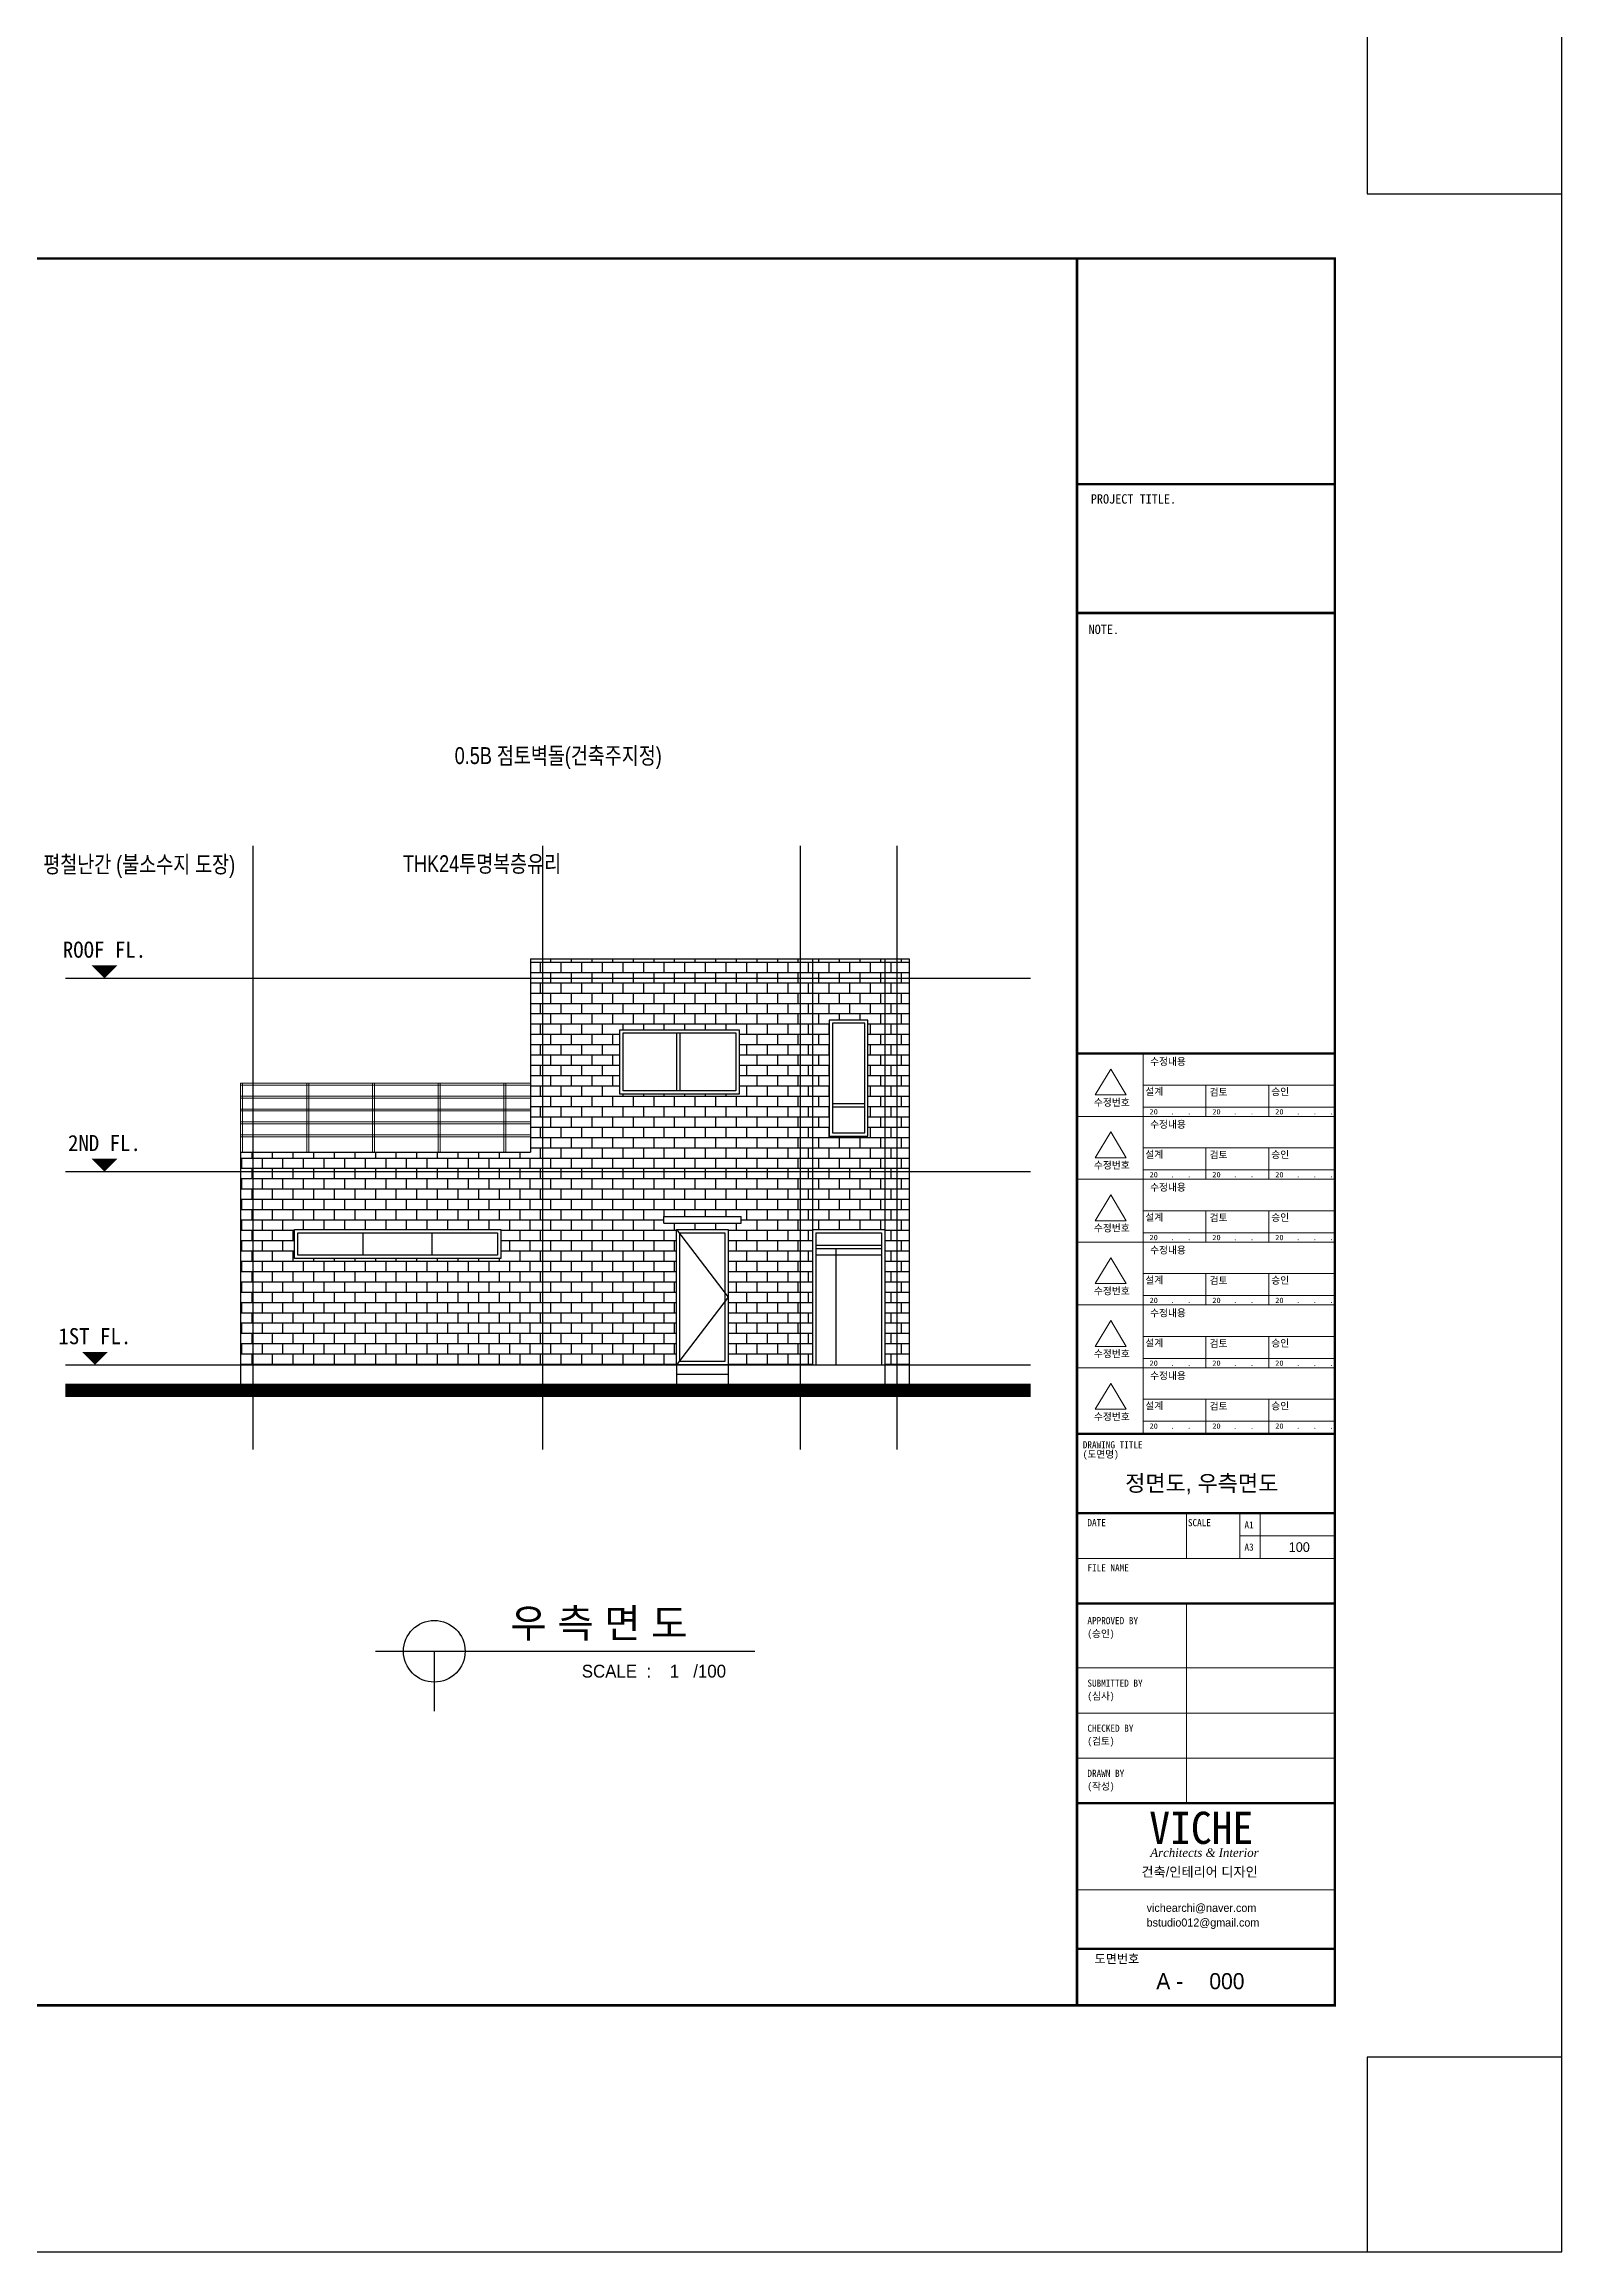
# Model space of a CAD drawing. Header units: millimetres. Extents: x 2237537 to 2823092, y 532110 to 734861.
# Drawn here: x 2377933 to 2401492, y 664947 to 699204 of the extents above; entities that cross this region are included whole.
import ezdxf
from ezdxf.enums import TextEntityAlignment as Align
from ezdxf.lldxf.tags import DXFTag

# ---------------------------------------------------------------- set-up
doc = ezdxf.new("R2010")
doc.units = ezdxf.units.MM
doc.header["$LTSCALE"] = 300
doc.header["$MEASUREMENT"] = 0
doc.layers.get('0').update_dxf_attribs({"lineweight": 0})
for name, color, linetype in [('2', 2, 'Continuous'), ('5HAT', 5, 'Continuous'), ("A'_6ELE", 6, 'Continuous'), ('A-SHT', 9, 'Continuous'), ('BOX-T1', 3, 'Continuous'), ('BOX-T2', 4, 'Continuous'), ('CEN', 1, 'CEN'), ('COL', 2, 'Continuous'), ('FORM', 4, 'Continuous'), ('RXANNOT', 6, 'Continuous'), ('RXSBTXT', 6, 'Continuous'), ('RXSYMBOL', 7, 'Continuous'), ('TEX', 3, 'Continuous'), ('WID', 4, 'Continuous'), ('도면층4', 3, 'Continuous')]:
    doc.layers.add(name, color=color, linetype=linetype)
doc.layers.add('마감', color=154, linetype='Continuous', lineweight=9)
doc.styles.add('box3', font='Expo M.ttf')
doc.styles.add('box4', font='GulimChe.ttf')
doc.styles.add('doul2', font='TIMESI.TTF')
doc.styles.get("Standard").update_dxf_attribs({"font": 'Expo M.ttf'})
doc.styles.add('STYLE1', font='DotumChe.ttf')
doc.styles.add('굴림체', font='GulimChe.ttf')
doc.styles.add('주열', font='Dotum.ttf')
doc.styles.add('타이틀', font='H2HDRM.TTF')
doc.styles.add('휴먼세엑스포', font='Dotum.ttf')
tags = doc.linetypes.add('CEN', pattern=[62, 60, -1, 0, -1]).pattern_tags.tags
tags[10:11] = [DXFTag(74, 4), DXFTag(75, 0), DXFTag(340, '0'), DXFTag(46, 1.0), DXFTag(50, 0.0), DXFTag(44, 0.0), DXFTag(45, 0.0)]
tags[8:9] = [DXFTag(74, 4), DXFTag(75, 0), DXFTag(340, '0'), DXFTag(46, 1.0), DXFTag(50, 0.0), DXFTag(44, 0.0), DXFTag(45, 0.0)]
tags[6:7] = [DXFTag(74, 4), DXFTag(75, 0), DXFTag(340, '0'), DXFTag(46, 1.0), DXFTag(50, 0.0), DXFTag(44, 0.0), DXFTag(45, 0.0)]
tags[4:5] = [DXFTag(74, 4), DXFTag(75, 0), DXFTag(340, '0'), DXFTag(46, 1.0), DXFTag(50, 0.0), DXFTag(44, 0.0), DXFTag(45, 0.0)]
pattern_1 = [(0, (-171160, 4e-08), (0, 160), []), (90, (-171160, 4e-08), (-160, 160), [160, -160])]

# ---------------------------------------------------------------- blocks, each defined once
blk = doc.blocks.new('FORM')
for p, q in [((156736, 34982), (156736, 34282)), ((157563, 34982), (157563, 34282)), ((157883, 34982), (157883, 34282)), ((157563, 34632), (159038, 34632)), ((155038, 34282), (159038, 34282)), ((156736, 33582), (156736, 30482)), ((155038, 32582), (159038, 32582)), ((155038, 31882), (159038, 31882)), ((155038, 31182), (159038, 31182))]:
    blk.add_line(p, q)
for points in [[(155561, 41874), (155320, 41473), (155801, 41473), (155561, 41874)], [(156063, 42115), (156063, 41140)], [(156063, 41627), (159038, 41627)], [(157039, 41627), (157039, 41140)], [(158014, 41627), (158014, 41140)], [(155038, 41140), (159038, 41140)], [(155038, 41140), (159038, 41140)], [(156063, 41286), (159038, 41286)], [(156063, 41140), (156063, 40164)], [(155561, 40899), (155320, 40497), (155801, 40497), (155561, 40899)], [(156063, 40652), (159038, 40652)], [(157039, 40652), (157039, 40164)], [(158014, 40652), (158014, 40164)], [(155038, 40164), (159038, 40164)], [(155038, 40164), (159038, 40164)], [(156063, 40311), (159038, 40311)], [(156063, 40164), (156063, 39189)], [(155561, 39924), (155320, 39522), (155801, 39522), (155561, 39924)], [(156063, 39677), (159038, 39677)], [(157039, 39677), (157039, 39189)], [(158014, 39677), (158014, 39189)], [(155038, 39189), (159038, 39189)], [(155038, 39189), (159038, 39189)], [(156063, 39335), (159038, 39335)], [(156063, 39189), (156063, 38214)], [(155561, 38948), (155320, 38547), (155801, 38547), (155561, 38948)], [(156063, 38702), (159038, 38702)], [(157039, 38702), (157039, 38214)], [(158014, 38702), (158014, 38214)], [(155038, 38214), (159038, 38214)], [(155038, 38214), (159038, 38214)], [(156063, 38360), (159038, 38360)], [(156063, 38214), (156063, 37239)], [(155561, 37973), (155320, 37571), (155801, 37571), (155561, 37973)], [(156063, 37726), (159038, 37726)], [(157039, 37726), (157039, 37239)], [(158014, 37726), (158014, 37239)], [(156063, 37385), (159038, 37385)], [(155038, 37239), (159038, 37239)], [(155038, 37239), (159038, 37239)], [(156063, 37239), (156063, 36213)], [(155561, 36998), (155320, 36596), (155801, 36596), (155561, 36998)], [(156063, 36751), (159038, 36751)], [(157039, 36751), (157039, 36213)], [(158014, 36751), (158014, 36213)], [(156063, 36410), (159038, 36410)], [(155038, 29140), (159038, 29140)]]:
    blk.add_lwpolyline(points)
at = {"layer": 'A-SHT'}
blk.add_lwpolyline([(157038, 42115), (159038, 42115)], dxfattribs=at)
at = {"layer": 'FORM', "flags": 128}
blk.add_lwpolyline([(162564, 26543), (159542, 26543), (159542, 23521), (162564, 23521), (162564, 58478), (159542, 58478), (159542, 55456), (162564, 55456), (162564, 58478), (115719, 58478), (115719, 55456), (118742, 55456), (118742, 58478), (115719, 58478), (115719, 23521), (118742, 23521), (118742, 26543), (115719, 26543), (115719, 23521), (162564, 23521)], dxfattribs=at)
at = {"layer": 'FORM', "const_width": 37.8}
blk.add_lwpolyline([(120245, 27347), (120245, 54452), (159038, 54452), (159038, 27347)], close=True, dxfattribs=at)
at = {"layer": 'FORM'}
for points, const_width in [([(159038, 50952), (155038, 50952)], 37.5), ([(159038, 48952), (155038, 48952)], 37.5), ([(155038, 42115), (159038, 42115)], 37.5), ([(155038, 36213), (159038, 36213)], 37.5), ([(155038, 34982), (159038, 34982)], 37.5), ([(155038, 33582), (159038, 33582)], 37.1), ([(155038, 30482), (159038, 30482)], 37.1), ([(155038, 28225), (159038, 28225)], 37.5)]:
    blk.add_lwpolyline(points, dxfattribs=dict(at, const_width=const_width))
at = {"layer": 'BOX-T2', "style": 'box4'}
for s, height, p in [('PROJECT TITLE.', 146.29, (155914, 50649)), ('NOTE.', 146.3, (155454, 48625))]:
    blk.add_text(s, height=height, dxfattribs=at).set_placement(p, align=Align.CENTER)
for s, height, p in [('수정내용', 110.6, (156172, 41937)), ('설계', 110.6, (156098, 41472)), ('검토', 110.6, (157097, 41464)), ('승인', 110.6, (158054, 41468)), ('수정번호', 110.6, (155301, 41303)), ('20   .   .   .', 82.9, (156163, 41171)), ('20   .   .   .', 82.9, (157138, 41171)), ('20   .   .   .', 82.9, (158114, 41171)), ('수정내용', 110.6, (156172, 40962)), ('수정번호', 110.6, (155301, 40328)), ('설계', 110.6, (156098, 40496)), ('검토', 110.6, (157097, 40488)), ('승인', 110.6, (158054, 40493)), ('20   .   .   .', 82.9, (156163, 40195)), ('수정내용', 110.6, (156172, 39986)), ('20   .   .   .', 82.9, (157138, 40195)), ('20   .   .   .', 82.9, (158114, 40195)), ('수정번호', 110.6, (155301, 39353)), ('설계', 110.6, (156098, 39521)), ('검토', 110.6, (157097, 39513)), ('승인', 110.6, (158054, 39518)), ('20   .   .   .', 82.9, (156163, 39220)), ('수정내용', 110.6, (156172, 39011)), ('20   .   .   .', 82.9, (157138, 39220)), ('20   .   .   .', 82.9, (158114, 39220)), ('수정번호', 110.6, (155301, 38377)), ('설계', 110.6, (156098, 38546)), ('검토', 110.6, (157097, 38538)), ('승인', 110.6, (158054, 38542)), ('20   .   .   .', 82.9, (156163, 38245)), ('수정내용', 110.6, (156172, 38036)), ('20   .   .   .', 82.9, (157138, 38245)), ('20   .   .   .', 82.9, (158114, 38245)), ('설계', 110.6, (156098, 37571)), ('검토', 110.6, (157097, 37563)), ('승인', 110.6, (158054, 37567)), ('수정번호', 110.6, (155301, 37402)), ('20   .   .   .', 82.9, (156163, 37270)), ('20   .   .   .', 82.9, (157138, 37270)), ('20   .   .   .', 82.9, (158114, 37270)), ('수정내용', 110.6, (156172, 37061)), ('설계', 110.6, (156098, 36595)), ('검토', 110.6, (157097, 36587)), ('승인', 110.6, (158054, 36592)), ('수정번호', 110.6, (155301, 36427)), ('20   .   .   .', 82.9, (156163, 36294)), ('20   .   .   .', 82.9, (157138, 36294)), ('20   .   .   .', 82.9, (158114, 36294)), ('DRAWING TITLE', 110.59, (155127, 35989)), ('(도면명)', 110.6, (155127, 35843)), ('DATE', 110.6, (155199, 34781)), ('SCALE', 110.6, (156759, 34781)), ('A1', 110.6, (157637, 34746)), ('A3', 110.6, (157637, 34402)), ('FILE NAME', 110.6, (155199, 34081)), ('APPROVED BY', 110.59, (155199, 33260)), ('(승인)', 110.6, (155199, 33060)), ('SUBMITTED BY', 110.59, (155199, 32291)), ('(심사)', 110.6, (155199, 32091)), ('CHECKED BY', 110.6, (155199, 31591)), ('(검토)', 110.6, (155199, 31391)), ('DRAWN BY', 110.6, (155199, 30891)), ('(작성)', 110.6, (155199, 30691)), ('도면번호', 138.3, (155310, 28000))]:
    blk.add_text(s, height=height, dxfattribs=at).set_placement(p)

msp = doc.modelspace()

# ---------------------------------------------------------------- hatches: boundary and pattern name
at = {"layer": '2'}
h = msp.add_hatch(dxfattribs=at)
h.set_pattern_fill('AR-B816', color=1, scale=20)
h.set_pattern_definition(pattern_1)
h.paths.add_polyline_path([(2387750.7, 678710.6), (2387750.7, 680810.6), (2388550.7, 680810.6), (2388550.7, 678710.6), (2389860.5, 678710.6), (2389860.5, 685010.6), (2387354.6, 685010.6), (2387354.6, 683910.6), (2388720.5, 683910.6), (2388720.5, 682910.6), (2386870.5, 682910.6), (2386870.5, 683910.6), (2387354.6, 683910.6), (2387354.6, 685010.6), (2385480.5, 685010.6), (2385480.5, 682010.6), (2380980.5, 682010.6), (2380980.5, 678710.6)])
h.paths.add_polyline_path([(2385020.5, 680360.6), (2381820.5, 680360.6), (2381820.5, 680810.6), (2385020.5, 680810.6)], flags=16)
h.paths.add_polyline_path([(2384970.5, 680410.6), (2381870.5, 680410.6), (2381870.5, 680760.6), (2384970.5, 680760.6)], flags=0)
h.paths.add_polyline_path([(2387550.7, 680910.6), (2387550.7, 681010.6), (2388750.7, 681010.6), (2388750.7, 680910.6)], flags=16)
at = {"layer": '5HAT'}
h = msp.add_hatch(dxfattribs=at)
h.set_pattern_fill('AR-B816', color=256, scale=20)
h.set_pattern_definition(pattern_1)
h.paths.add_polyline_path([(2391360.5, 685010.6), (2390980.5, 685010.6), (2390980.5, 678710.6), (2391360.5, 678710.6)])
h.paths.add_polyline_path([(2390980.5, 685010.6), (2389860.5, 685010.6), (2389860.5, 680810.6), (2390980.5, 680810.6)])
h.paths.add_polyline_path([(2390720.5, 684060.6), (2390720.5, 682260.6), (2390120.5, 682260.6), (2390120.5, 684060.6)], flags=16)
h.paths.add_polyline_path([(2390670.5, 684010.6), (2390670.5, 682310.6), (2390170.5, 682310.6), (2390170.5, 684010.6)], flags=0)

# ---------------------------------------------------------------- linework, layer by layer
at = {"const_width": 200}
msp.add_lwpolyline([(2378264.2, 678311.3), (2393244.3, 678311.3)], dxfattribs=at)
at = {"layer": '2'}
for p, q in [((2385480.5, 685010.6), (2385480.5, 682010.6)), ((2385480.5, 685010.6), (2389860.5, 685010.6)), ((2389860.5, 685010.6), (2389860.5, 678710.6)), ((2380980.5, 682010.6), (2380980.5, 678410.6)), ((2380980.5, 682010.6), (2385480.5, 682010.6)), ((2387550.7, 681010.6), (2388750.7, 681010.6)), ((2387550.7, 680910.6), (2387550.7, 681010.6)), ((2387550.7, 680910.6), (2388750.7, 680910.6)), ((2388750.7, 680910.6), (2388750.7, 681010.6)), ((2389860.5, 680810.6), (2390980.5, 680810.6)), ((2383077.7, 674266), (2388966.7, 674266)), ((2383989.3, 674266), (2383989.3, 673334.5))]:
    msp.add_line(p, q, dxfattribs=at)
for points in [[(2386870.5, 682910.6), (2386870.5, 683910.6), (2388720.5, 683910.6), (2388720.5, 682910.6)], [(2381820.5, 680360.6), (2381820.5, 680810.6), (2385020.5, 680810.6), (2385020.5, 680360.6)], [(2387750.7, 680810.6), (2388550.7, 680810.6), (2388550.7, 678710.6), (2387750.7, 678710.6)]]:
    msp.add_lwpolyline(points, close=True, dxfattribs=at)
msp.add_circle((2383989.3, 674266), 479.1, dxfattribs=at)
at = {"layer": "A'_6ELE"}
for p, q in [((2389860.5, 685010.6), (2391360.5, 685010.6)), ((2390980.5, 685010.6), (2390980.5, 678311.3)), ((2391360.5, 685010.6), (2391360.5, 678410.6)), ((2390670.5, 682760.6), (2390170.5, 682760.6)), ((2390670.5, 682710.6), (2390170.5, 682710.6)), ((2390930.5, 680560.6), (2389910.5, 680560.6)), ((2390930.5, 680510.6), (2389910.5, 680510.6)), ((2390930.5, 680410.6), (2389910.5, 680410.6)), ((2390220.8, 680510.6), (2390220.8, 678710.6)), ((2389860.5, 678710.6), (2391360.5, 678710.6))]:
    msp.add_line(p, q, dxfattribs=at)
for points in [[(2390720.5, 682260.6), (2390720.5, 684060.6), (2390120.5, 684060.6), (2390120.5, 682260.6)], [(2390670.5, 682310.6), (2390670.5, 684010.6), (2390170.5, 684010.6), (2390170.5, 682310.6)]]:
    msp.add_lwpolyline(points, close=True, dxfattribs=at)
at = {"layer": 'CEN'}
for p, q in [((2381170.5, 686764.1), (2381170.5, 677399.1)), ((2385670.5, 686764.1), (2385670.5, 677399.1)), ((2389670.5, 686764.1), (2389670.5, 677399.1)), ((2391170.5, 686764.1), (2391170.5, 677399.1)), ((2378264.2, 684710.6), (2393244.3, 684710.6)), ((2378264.2, 681710.6), (2393244.3, 681710.6)), ((2387750.7, 680810.6), (2388550.7, 679760.6)), ((2388550.7, 679760.6), (2387750.7, 678710.6)), ((2378264.2, 678710.6), (2393244.3, 678710.6)), ((2378264.2, 678410.6), (2393244.3, 678410.6))]:
    msp.add_line(p, q, dxfattribs=at)
at = {"layer": 'FORM', "const_width": 37.5}
msp.add_lwpolyline([(2393966.3, 668772.5), (2393966.3, 695877.7)], dxfattribs=at)
at = {"layer": 'RXANNOT', "color": 7}
for points in [[(2388969.7, 682130.2, 0, 88.9, 0), (2388969.7, 682416.7, 0, 0, 0), (2388969.7, 688145.4, 0, 0, 0), (2387694.1, 688145.4, 0, 0, 0)], [(2382342, 682880.6, 0, 88.9, 0), (2382342, 683167.1, 0, 0, 0), (2382342, 686485.6, 0, 0, 0), (2381066.5, 686485.6, 0, 0, 0)], [(2387354.6, 683302.6, 0, 88.9, 0), (2387354.6, 683589.1, 0, 0, 0), (2387354.6, 686485.6, 0, 0, 0), (2386079.1, 686485.6, 0, 0, 0)]]:
    msp.add_lwpolyline(points, format="xyseb", dxfattribs=at)
at = {"layer": 'RXSYMBOL'}
for points in [[(2378669.6, 684908, 0), (2378869.6, 684708, 0), (2379069.6, 684908, 0)], [(2378669.6, 681908, 0), (2378869.6, 681708, 0), (2379069.6, 681908, 0)], [(2378520.3, 678910.6, 0), (2378720.3, 678710.6, 0), (2378920.3, 678910.6, 0)]]:
    msp.add_solid(points, dxfattribs=at)
at = {"layer": 'WID'}
for p, q in [((2387748.6, 683860.6), (2387748.6, 682960.6)), ((2387798.6, 683860.6), (2387798.6, 682960.6)), ((2382887.2, 680410.6), (2382887.2, 680760.6)), ((2383953.9, 680410.6), (2383953.9, 680760.6)), ((2389910.5, 680760.6), (2390930.5, 680760.6)), ((2389910.5, 680760.6), (2389910.5, 678710.6)), ((2390930.5, 680760.6), (2390930.5, 678710.6)), ((2380980.5, 678710.6), (2389860.5, 678710.6)), ((2387750.7, 678710.6), (2387750.7, 678410.6)), ((2388550.7, 678710.6), (2388550.7, 678410.6)), ((2388551.8, 678560.6), (2387750.7, 678560.6))]:
    msp.add_line(p, q, dxfattribs=at)
for points in [[(2386920.5, 682960.6), (2386920.5, 683860.6), (2388670.5, 683860.6), (2388670.5, 682960.6)], [(2381870.5, 680410.6), (2381870.5, 680760.6), (2384970.5, 680760.6), (2384970.5, 680410.6)], [(2387800.7, 680760.6), (2388500.7, 680760.6), (2388500.7, 678760.6), (2387800.7, 678760.6)]]:
    msp.add_lwpolyline(points, close=True, dxfattribs=at)
at = {"layer": '마감'}
for p, q in [((2380980.5, 683080.6), (2385480.5, 683080.6)), ((2380980.5, 683080.6), (2380980.5, 682010.6)), ((2380980.5, 683050.6), (2385480.5, 683050.6)), ((2380980.5, 682880.6), (2385480.5, 682880.6)), ((2380980.5, 682850.6), (2385480.5, 682850.6)), ((2381010.5, 683080.6), (2381010.5, 682010.6)), ((2382010.5, 683080.6), (2382010.5, 682010.6)), ((2382040.5, 683080.6), (2382040.5, 682010.6)), ((2383030.5, 683080.6), (2383030.5, 682010.6)), ((2383060.5, 683080.6), (2383060.5, 682010.6)), ((2384050.5, 683080.6), (2384050.5, 682010.6)), ((2384080.5, 683080.6), (2384080.5, 682010.6)), ((2385070.5, 683080.6), (2385070.5, 682010.6)), ((2385100.5, 683080.6), (2385100.5, 682010.6)), ((2380980.5, 682680.6), (2385480.5, 682680.6)), ((2380980.5, 682650.6), (2385480.5, 682650.6)), ((2380980.5, 682480.6), (2385480.5, 682480.6)), ((2380980.5, 682450.6), (2385480.5, 682450.6)), ((2380980.5, 682280.6), (2385480.5, 682280.6)), ((2380980.5, 682250.6), (2385480.5, 682250.6))]:
    msp.add_line(p, q, dxfattribs=at)

# ---------------------------------------------------------------- block references
msp.add_blockref('FORM', (2238928.4, 641425.5))

# ---------------------------------------------------------------- texts
at = {"color": 6, "style": 'STYLE1'}
msp.add_text('VICHE', height=500, dxfattribs=at).set_placement((2395087, 671276.6))
at = {"layer": '2', "style": '휴먼세엑스포'}
for s, height, p in [('우 측 면 도', 450, (2385171, 674702.2)), ('SCALE  :    1   /100', 200, (2386278.6, 673957.1))]:
    msp.add_text(s, height=height, dxfattribs=at).set_placement(p, align=Align.MIDDLE_LEFT)
at = {"layer": 'BOX-T1', "style": 'box3'}
msp.add_text('건축/인테리어 디자인', height=150, dxfattribs=at).set_placement((2394966.5, 670768.7))
for s, p in [('vichearchi@naver.com', (2395046.8, 670184.9)), ('bstudio012@gmail.com', (2395046.8, 669956.9))]:
    msp.add_text(s, height=125, dxfattribs=at).set_placement(p, align=Align.BOTTOM_LEFT)
at = {"layer": 'COL', "style": '타이틀'}
msp.add_text('정면도, 우측면도', height=250, dxfattribs=at).set_placement((2394713.6, 676749.1))
at = {"layer": 'RXANNOT', "color": 7, "width": 0.8}
for s, p in [('0.5B 점토벽돌(건축주지정)', (2384305.9, 688033.4)), ('평철난간 (불소수지 도장)', (2377919.8, 686345.8)), ('THK24투명복층유리', (2383502.2, 686355.9))]:
    msp.add_text(s, height=262.5, dxfattribs=at).set_placement(p)
at = {"layer": 'RXSBTXT', "style": '굴림체'}
for s, p in [('ROOF FL.', (2378869.6, 685028, 0)), ('2ND FL.', (2378869.6, 682028, 0)), ('1ST FL.', (2378720.3, 679030.6, 0))]:
    msp.add_text(s, height=250, dxfattribs=at).set_placement(p, align=Align.CENTER)
at = {"layer": 'TEX', "style": '주열'}
for s, height, p in [('100', 150, (2397252.8, 675807.8)), ('A - ', 250, (2395196.6, 669021.7)), ('000', 250, (2396020.1, 669021.7))]:
    msp.add_text(s, height=height, dxfattribs=at).set_placement(p)
at = {"layer": '도면층4', "color": 3, "style": 'doul2'}
msp.add_text('Architects & Interior', height=131.868, dxfattribs=at).set_placement((2395103.6, 671141.6), align=Align.MIDDLE_LEFT)

doc.saveas('drawing.dxf')
